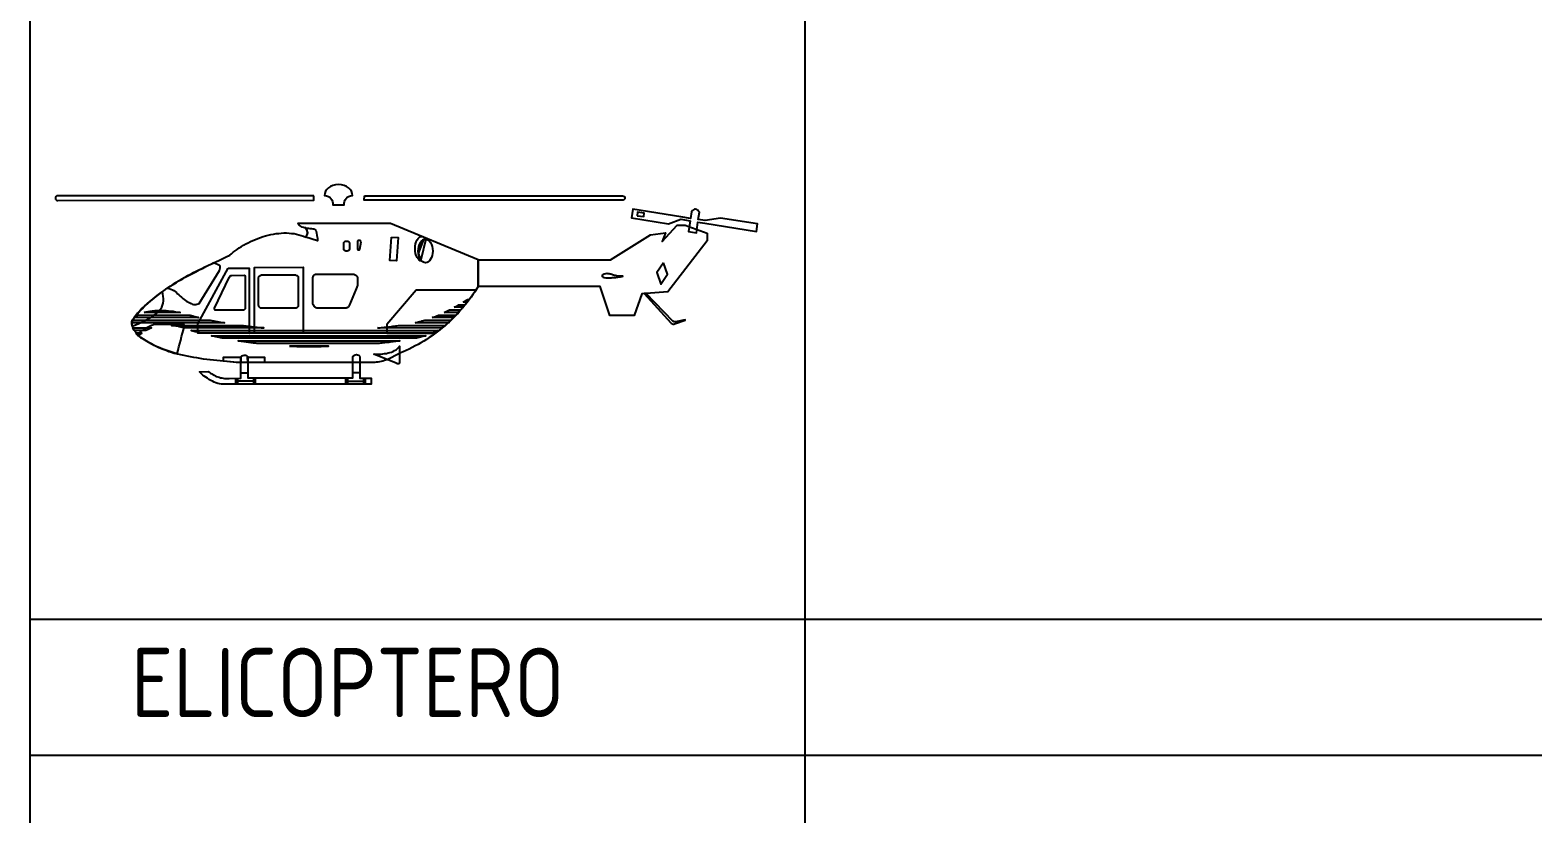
# Model space of a CAD drawing. Header units: millimetres. Extents: x 2198.5 to 2287.8, y 1208.8 to 1298.1.
# Drawn here: x 2225.34 to 2231.86, y 1287.57 to 1290.97 of the extents above; entities that cross this region are included whole.
import ezdxf

# ---------------------------------------------------------------- set-up
doc = ezdxf.new("R2010")
doc.units = ezdxf.units.MM
doc.layers.add('2', color=7, linetype='Continuous')
doc.layers.add('7', color=7, linetype='Continuous')
doc.styles.add('ARCHQUICK', font='ARCHQUIK.SHX')

# ---------------------------------------------------------------- blocks, each defined once
blk = doc.blocks.new('ELICOPTERO')
at = {"layer": '7', "linetype": 'Continuous'}
for points in [[(197.3751, 101.0655), (197.4047, 101.0655), (197.4058, 101.0743), (197.4078, 101.0831), (197.411, 101.0919), (197.4156, 101.0992), (197.4214, 101.106), (197.4291, 101.1106), (197.439, 101.1143), (197.4504, 101.1153), (197.4489, 101.1267), (197.4447, 101.1382), (197.4385, 101.148), (197.4291, 101.1569), (197.4182, 101.1646), (197.4058, 101.1703), (197.3912, 101.174), (197.3751, 101.175), (197.359, 101.174), (197.3445, 101.1703), (197.3315, 101.1646), (197.3206, 101.1569), (197.3118, 101.148), (197.305, 101.1382), (197.3009, 101.1267), (197.2993, 101.1153), (197.3107, 101.1143), (197.3206, 101.1106), (197.3284, 101.106), (197.3341, 101.0992), (197.3388, 101.0919), (197.3419, 101.0831), (197.344, 101.0743), (197.345, 101.0655), (197.3751, 101.0655)], [(197.2417, 101.1127), (195.8536, 101.1143), (195.8479, 101.1132), (195.8437, 101.1101), (195.8416, 101.1054), (195.8411, 101.1008), (195.8422, 101.0956), (195.8448, 101.0914), (195.8489, 101.0888), (195.8541, 101.0878), (197.2417, 101.0893), (197.2417, 101.1127)], [(197.5153, 101.1127), (198.9138, 101.1132), (198.9195, 101.1122), (198.9237, 101.1096), (198.9263, 101.1054), (198.9268, 101.1013), (198.9257, 101.0971), (198.9232, 101.0935), (198.919, 101.0909), (198.9138, 101.0899), (197.5148, 101.0893), (197.5153, 101.1127)], [(199.2799, 100.9782), (199.2711, 100.9206), (199.3137, 100.9138), (199.3225, 100.9704), (199.3594, 100.9647), (199.6387, 100.9201), (199.645, 100.9611), (199.444, 100.9927), (199.3614, 100.9793), (199.324, 100.985), (199.3303, 101.0244), (199.3261, 101.0307), (199.3209, 101.0358), (199.3157, 101.039), (199.3095, 101.0405), (199.3038, 101.0405), (199.2981, 101.0379), (199.2929, 101.0338), (199.2882, 101.0275), (199.2825, 100.9912), (199.2295, 100.9995), (198.9699, 101.0405), (198.9626, 100.9948), (199.1625, 100.9626), (199.2295, 100.9865), (199.2799, 100.9782)], [(198.9927, 101.0052), (199.0286, 101.0011), (199.0306, 101.0192), (198.9953, 101.0244), (198.9927, 101.0052)], [(197.6389, 100.2258), (197.6342, 100.2242), (197.6244, 100.2211), (197.6145, 100.218), (197.6052, 100.2159), (197.5963, 100.2138), (197.5875, 100.2123), (197.5797, 100.2118), (197.5724, 100.2112), (196.8268, 100.2112), (196.8081, 100.2128), (196.7894, 100.2143), (196.7712, 100.2159), (196.7525, 100.2175), (196.7343, 100.219), (196.7156, 100.2211), (196.6974, 100.2226), (196.6793, 100.2247), (196.6616, 100.2273), (196.6434, 100.2294), (196.6258, 100.232), (196.6081, 100.2351), (196.5905, 100.2377), (196.5728, 100.2408), (196.5557, 100.2444), (196.5385, 100.2481), (196.5214, 100.2522), (196.5048, 100.2564), (196.4877, 100.261), (196.4716, 100.2657), (196.4549, 100.2714), (196.4388, 100.2766), (196.4233, 100.2829), (196.4072, 100.2891), (196.3916, 100.2958), (196.3765, 100.3031), (196.3615, 100.3109), (196.3464, 100.3187), (196.3319, 100.3275), (196.3178, 100.3364), (196.3038, 100.3462), (196.2898, 100.3561), (196.2836, 100.3634), (196.2763, 100.3727), (196.2696, 100.3836), (196.2633, 100.3956), (196.2581, 100.4075), (196.2555, 100.42), (196.255, 100.4314), (196.2581, 100.4418), (196.2706, 100.4573), (196.2836, 100.4724), (196.2971, 100.487), (196.3106, 100.501), (196.3246, 100.515), (196.3386, 100.5285), (196.3532, 100.5415), (196.3682, 100.5539), (196.3833, 100.5664), (196.3989, 100.5783), (196.4144, 100.5898), (196.4305, 100.6012), (196.4466, 100.6126), (196.4633, 100.6235), (196.4799, 100.6339), (196.497, 100.6443), (196.5136, 100.6547), (196.5313, 100.6645), (196.5484, 100.6744), (196.5661, 100.6838), (196.5837, 100.6931), (196.6014, 100.7025), (196.6196, 100.7118), (196.6377, 100.7206), (196.6559, 100.73), (196.6741, 100.7388), (196.6928, 100.7476), (196.7109, 100.7565), (196.7296, 100.7653), (196.7478, 100.7736), (196.7665, 100.7824), (196.7852, 100.7913), (196.7946, 100.7996), (196.8044, 100.8079), (196.8148, 100.8157), (196.8257, 100.8235), (196.8371, 100.8313), (196.8486, 100.8385), (196.8605, 100.8458), (196.873, 100.8531), (196.8854, 100.8593), (196.8984, 100.866), (196.9114, 100.8718), (196.9249, 100.8775), (196.9384, 100.8827), (196.9524, 100.8878), (196.9659, 100.8925), (196.9799, 100.8967), (196.994, 100.9003), (197.0085, 100.9034), (197.0225, 100.906), (197.0365, 100.9086), (197.0511, 100.9102), (197.0651, 100.9112), (197.0791, 100.9123), (197.0932, 100.9123), (197.1067, 100.9117), (197.1207, 100.9102), (197.1342, 100.9086), (197.1472, 100.906), (197.1607, 100.9029), (197.1731, 100.8988), (197.1856, 100.8941), (197.1981, 100.8889), (197.2053, 100.9029), (197.2084, 100.9133), (197.2058, 100.9247), (197.1981, 100.9393), (197.1913, 100.9403), (197.1851, 100.9424), (197.1783, 100.9445), (197.1726, 100.9476), (197.1669, 100.9512), (197.1622, 100.9554), (197.1581, 100.9606), (197.1555, 100.9657), (197.6571, 100.9657), (198.1322, 100.7679), (198.1322, 100.6225), (198.1229, 100.6074), (198.113, 100.5929), (198.1032, 100.5783), (198.0928, 100.5643), (198.0824, 100.5503), (198.0715, 100.5363), (198.0606, 100.5228), (198.0492, 100.5093), (198.0377, 100.4958), (198.0263, 100.4828), (198.0139, 100.4703), (198.0019, 100.4573), (197.9895, 100.4454), (197.9765, 100.4329), (197.9635, 100.4215), (197.9505, 100.4096), (197.937, 100.3982), (197.923, 100.3872), (197.909, 100.3763), (197.8949, 100.3659), (197.8804, 100.3556), (197.8659, 100.3457), (197.8513, 100.3358), (197.8363, 100.3265), (197.8207, 100.3171), (197.8056, 100.3083), (197.7895, 100.3), (197.7739, 100.2917), (197.7578, 100.2834), (197.7412, 100.2761), (197.7246, 100.2689), (197.708, 100.2616), (197.7049, 100.259), (197.7049, 100.259), (197.6389, 100.2258)], [(197.1975, 100.9393), (197.2043, 100.9382), (197.2121, 100.9377), (197.2199, 100.9372), (197.2277, 100.9367), (197.2349, 100.9356), (197.2417, 100.9341), (197.2474, 100.932), (197.2515, 100.9283), (197.2557, 100.9128), (197.2583, 100.8982), (197.2604, 100.8837), (197.2619, 100.8692), (197.1975, 100.8899), (197.2043, 100.9019), (197.2069, 100.9143), (197.2048, 100.9268), (197.1975, 100.9393)], [(197.6623, 100.8904), (197.6981, 100.8878), (197.6893, 100.7606), (197.6535, 100.7632), (197.6623, 100.8904)], [(197.8212, 100.7669), (197.8217, 100.7658), (197.8253, 100.7606), (197.8181, 100.7622), (197.8118, 100.7658), (197.8056, 100.772), (197.8004, 100.7803), (197.7963, 100.7902), (197.7926, 100.8011), (197.7906, 100.8136), (197.79, 100.8271), (197.7906, 100.8406), (197.7926, 100.8531), (197.7963, 100.8645), (197.8004, 100.8744), (197.8056, 100.8821), (197.8118, 100.8884), (197.8181, 100.892), (197.8253, 100.8936), (197.829, 100.8936), (197.8321, 100.8925), (197.8352, 100.8915), (197.8383, 100.8899), (197.8409, 100.8873), (197.844, 100.8847), (197.8461, 100.8816), (197.8482, 100.8785), (197.8482, 100.8785), (197.8212, 100.7669)], [(199.3718, 100.9117), (199.3718, 100.8702), (199.16, 100.5929), (199.0187, 100.583), (198.9766, 100.4657), (198.8458, 100.4657), (198.7918, 100.623), (198.1322, 100.623), (198.1322, 100.7674), (198.8478, 100.7674), (199.0649, 100.9024), (199.147, 100.9138), (199.1283, 100.8655), (199.2093, 100.9538), (199.2539, 100.9538), (199.3718, 100.9117)], [(197.4146, 100.8681), (197.4219, 100.8681), (197.4265, 100.8671), (197.4302, 100.865), (197.4328, 100.8614), (197.4338, 100.8567), (197.4338, 100.8255), (197.4328, 100.8214), (197.4302, 100.8177), (197.4265, 100.8151), (197.4219, 100.8141), (197.4146, 100.8141), (197.4104, 100.8151), (197.4068, 100.8177), (197.4042, 100.8214), (197.4032, 100.8255), (197.4032, 100.8567), (197.4042, 100.8614), (197.4068, 100.865), (197.4104, 100.8671), (197.4146, 100.8681)], [(197.4977, 100.865), (197.4966, 100.8676), (197.4946, 100.8697), (197.4909, 100.8712), (197.4873, 100.8712), (197.4832, 100.8712), (197.48, 100.8697), (197.478, 100.8681), (197.478, 100.865), (197.4774, 100.8245), (197.48, 100.8214), (197.4847, 100.8203), (197.4889, 100.8214), (197.4909, 100.824), (197.4977, 100.865)], [(197.8466, 100.8785), (197.8544, 100.8775), (197.8617, 100.8733), (197.8684, 100.8676), (197.8742, 100.8598), (197.8788, 100.8505), (197.8825, 100.8395), (197.8846, 100.8276), (197.8856, 100.8146), (197.8846, 100.8016), (197.8825, 100.7897), (197.8788, 100.7788), (197.8742, 100.7695), (197.8684, 100.7617), (197.8617, 100.7559), (197.8544, 100.7518), (197.8466, 100.7508), (197.8389, 100.7518), (197.8316, 100.7559), (197.8248, 100.7617), (197.8191, 100.7695), (197.8139, 100.7788), (197.8103, 100.7897), (197.8082, 100.8016), (197.8072, 100.8146), (197.8082, 100.8276), (197.8103, 100.8395), (197.8139, 100.8505), (197.8191, 100.8598), (197.8248, 100.8676), (197.8316, 100.8733), (197.8389, 100.8775), (197.8466, 100.8785)], [(197.8378, 100.8769), (197.8363, 100.8764), (197.83, 100.8728), (197.8243, 100.8671), (197.8191, 100.8598), (197.8191, 100.8598), (197.815, 100.851), (197.8113, 100.8401), (197.8087, 100.8287), (197.8077, 100.8167), (197.8077, 100.8084), (197.8077, 100.8058), (197.8082, 100.8022), (197.8082, 100.8016), (197.8378, 100.8769)], [(197.8378, 100.8769), (197.842, 100.878), (197.842, 100.878), (197.8378, 100.8769)], [(197.842, 100.878), (197.8425, 100.878), (197.8425, 100.878), (197.8425, 100.878), (197.842, 100.878)], [(197.842, 100.878), (197.842, 100.878), (197.842, 100.878)], [(197.8425, 100.878), (197.8425, 100.878), (197.8425, 100.878)], [(196.6985, 100.7497), (196.6824, 100.7419), (196.6663, 100.7341), (196.6507, 100.7264), (196.6346, 100.7186), (196.619, 100.7108), (196.6035, 100.7035), (196.5879, 100.6957), (196.5728, 100.6874), (196.5572, 100.6796), (196.5416, 100.6708), (196.5261, 100.6625), (196.511, 100.6536), (196.4954, 100.6443), (196.4799, 100.6344), (196.4643, 100.624), (196.4487, 100.6137), (196.458, 100.6116), (196.4664, 100.6085), (196.4747, 100.6043), (196.4819, 100.6002), (196.4897, 100.595), (196.4965, 100.5893), (196.5032, 100.583), (196.5105, 100.5768), (196.5172, 100.5706), (196.524, 100.5643), (196.5308, 100.5581), (196.538, 100.5524), (196.5453, 100.5467), (196.5531, 100.5415), (196.5614, 100.5368), (196.5702, 100.5332), (196.5759, 100.5295), (196.5822, 100.5269), (196.5884, 100.5254), (196.5952, 100.5243), (196.6014, 100.5249), (196.6076, 100.5259), (196.6138, 100.5275), (196.6196, 100.5306), (196.7307, 100.7092), (196.7328, 100.7165), (196.7338, 100.7238), (196.7333, 100.73), (196.7307, 100.7352), (196.6985, 100.7497)], [(197.183, 100.3696), (196.9202, 100.3696), (196.9202, 100.7253), (197.183, 100.7264), (197.183, 100.3696)], [(197.8087, 100.799), (197.8082, 100.8022), (197.8082, 100.8016), (197.8087, 100.799)], [(197.8087, 100.7985), (197.8092, 100.7954), (197.8092, 100.7954), (197.8118, 100.7866), (197.815, 100.7788), (197.8181, 100.7715), (197.8212, 100.7669), (197.8087, 100.7985)], [(199.135, 100.7502), (199.1002, 100.6988), (199.122, 100.635), (199.1579, 100.6895), (199.135, 100.7502)], [(196.7774, 100.7212), (196.8917, 100.7217), (196.8917, 100.368), (196.6123, 100.3691), (196.6123, 100.42), (196.7774, 100.7212)], [(196.7961, 100.6827), (196.8636, 100.6832), (196.8673, 100.6822), (196.8688, 100.6791), (196.8688, 100.6755), (196.8683, 100.6713), (196.8683, 100.5057), (196.8683, 100.501), (196.8662, 100.4968), (196.8626, 100.4947), (196.8584, 100.4937), (196.7094, 100.4932), (196.7063, 100.4942), (196.7042, 100.4973), (196.7032, 100.501), (196.7037, 100.5057), (196.7821, 100.6713), (196.7852, 100.677), (196.7883, 100.6807), (196.792, 100.6822), (196.7961, 100.6827)], [(196.9602, 100.6858), (197.1399, 100.6858), (197.143, 100.6853), (197.1461, 100.6843), (197.1492, 100.6827), (197.1518, 100.6812), (197.1539, 100.6786), (197.156, 100.676), (197.157, 100.6734), (197.157, 100.6703), (197.157, 100.5197), (197.157, 100.5165), (197.156, 100.514), (197.1544, 100.5114), (197.1518, 100.5093), (197.1492, 100.5072), (197.1461, 100.5057), (197.1425, 100.5046), (197.1389, 100.5041), (196.9592, 100.5041), (196.9561, 100.5046), (196.9529, 100.5057), (196.9503, 100.5072), (196.9477, 100.5098), (196.9452, 100.5124), (196.9436, 100.515), (196.9426, 100.5181), (196.942, 100.5207), (196.942, 100.6703), (196.9426, 100.6729), (196.9441, 100.676), (196.9457, 100.6786), (196.9483, 100.6807), (196.9509, 100.6827), (196.954, 100.6843), (196.9571, 100.6853), (196.9602, 100.6858)], [(197.2552, 100.689), (197.4546, 100.689), (197.4582, 100.689), (197.4619, 100.6874), (197.4655, 100.6858), (197.4691, 100.6838), (197.4722, 100.6807), (197.4743, 100.6775), (197.4759, 100.6739), (197.4769, 100.6703), (197.4774, 100.6376), (197.4774, 100.6298), (197.4769, 100.624), (197.4748, 100.6178), (197.4707, 100.6095), (197.4343, 100.5228), (197.4328, 100.5197), (197.4312, 100.5165), (197.4297, 100.5134), (197.4276, 100.5108), (197.425, 100.5088), (197.4224, 100.5072), (197.4193, 100.5062), (197.4162, 100.5057), (197.2614, 100.5057), (197.2572, 100.5057), (197.2531, 100.5072), (197.2489, 100.5098), (197.2453, 100.5129), (197.2422, 100.5165), (197.2396, 100.5207), (197.2375, 100.5249), (197.2365, 100.529), (197.236, 100.664), (197.2365, 100.6703), (197.237, 100.6755), (197.2386, 100.6796), (197.2406, 100.6827), (197.2432, 100.6853), (197.2464, 100.6874), (197.2505, 100.6884), (197.2552, 100.689)], [(198.824, 100.6915), (198.8141, 100.6895), (198.8079, 100.6864), (198.8037, 100.6832), (198.8027, 100.6796), (198.8042, 100.6765), (198.8084, 100.6734), (198.8146, 100.6708), (198.824, 100.6692), (198.8292, 100.6692), (198.8349, 100.6692), (198.8406, 100.6692), (198.8463, 100.6692), (198.8515, 100.6697), (198.8577, 100.6703), (198.8634, 100.6703), (198.8691, 100.6713), (198.8749, 100.6718), (198.8806, 100.6723), (198.8863, 100.6729), (198.892, 100.6739), (198.8977, 100.6749), (198.9034, 100.6755), (198.9091, 100.6765), (198.9148, 100.6775), (198.9055, 100.6781), (198.8967, 100.6786), (198.8894, 100.6791), (198.8821, 100.6801), (198.8759, 100.6817), (198.8702, 100.6827), (198.865, 100.6843), (198.8598, 100.6858), (198.8551, 100.6869), (198.851, 100.6884), (198.8468, 100.6895), (198.8421, 100.6905), (198.838, 100.691), (198.8338, 100.6915), (198.8292, 100.6921), (198.824, 100.6915)], [(196.4212, 100.5955), (196.4113, 100.5877), (196.3994, 100.5789), (196.3859, 100.5685), (196.3718, 100.5571), (196.3568, 100.5451), (196.3417, 100.5321), (196.3267, 100.5186), (196.3116, 100.5046), (196.2981, 100.4906), (196.2851, 100.4771), (196.2742, 100.4636), (196.2654, 100.4506), (196.2592, 100.4381), (196.255, 100.4267), (196.2545, 100.4163), (196.2576, 100.4075), (196.2888, 100.4205), (196.3163, 100.4324), (196.3397, 100.4444), (196.3599, 100.4558), (196.3765, 100.4667), (196.3905, 100.4776), (196.402, 100.4885), (196.4108, 100.4994), (196.417, 100.5103), (196.4217, 100.5217), (196.4243, 100.5327), (196.4259, 100.5446), (196.4259, 100.5565), (196.4248, 100.569), (196.4233, 100.582), (196.4212, 100.5955)], [(197.6363, 100.3696), (197.8975, 100.3696), (197.9136, 100.38), (197.9292, 100.3914), (197.9448, 100.4039), (197.9604, 100.4168), (197.9754, 100.4303), (197.9905, 100.4444), (198.005, 100.4594), (198.019, 100.4745), (198.0331, 100.4901), (198.0466, 100.5062), (198.0596, 100.5223), (198.0725, 100.5384), (198.085, 100.555), (198.0975, 100.5711), (198.1089, 100.5872), (198.1203, 100.6027), (197.7958, 100.6033), (197.6363, 100.4168), (197.6363, 100.3696)], [(199.0426, 100.5846), (199.0306, 100.5835), (199.176, 100.4262), (199.1781, 100.4241), (199.1802, 100.4226), (199.1828, 100.421), (199.1849, 100.42), (199.1875, 100.4189), (199.1901, 100.4184), (199.1927, 100.4189), (199.1958, 100.4195), (199.2539, 100.4407), (199.2534, 100.4418), (199.1999, 100.4314), (199.1947, 100.4303), (199.1916, 100.4309), (199.189, 100.4324), (199.1864, 100.4345), (199.0426, 100.5846)], [(196.3215, 100.4818), (196.3324, 100.4849), (196.3433, 100.487), (196.3552, 100.489), (196.3666, 100.4906), (196.3791, 100.4916), (196.3911, 100.4927), (196.4035, 100.4927), (196.4165, 100.4927), (196.429, 100.4927), (196.4414, 100.4916), (196.4544, 100.4906), (196.4669, 100.4895), (196.4793, 100.488), (196.4918, 100.4859), (196.5043, 100.4838), (196.5162, 100.4818), (196.3215, 100.4818)], [(197.9474, 100.4818), (197.951, 100.4833), (197.9547, 100.4854), (197.9578, 100.487), (197.9614, 100.489), (197.965, 100.4906), (197.9687, 100.4921), (197.9718, 100.4942), (197.9754, 100.4958), (198.0331, 100.4958), (198.0211, 100.4818), (197.9474, 100.4818)], [(198.0014, 100.5098), (198.0045, 100.5114), (198.0076, 100.5129), (198.0107, 100.5145), (198.0139, 100.5165), (198.017, 100.5181), (198.0201, 100.5202), (198.0227, 100.5217), (198.0258, 100.5238), (198.058, 100.5238), (198.0455, 100.5098), (198.0014, 100.5098)], [(198.0497, 100.5378), (198.0528, 100.5394), (198.0554, 100.5415), (198.0585, 100.543), (198.0616, 100.5451), (198.0642, 100.5467), (198.0673, 100.5488), (198.0699, 100.5503), (198.0731, 100.5524), (198.0824, 100.5524), (198.0699, 100.5378), (198.0497, 100.5378)], [(196.2581, 100.4257), (196.2586, 100.4293), (196.2592, 100.4329), (196.2602, 100.4361), (196.2612, 100.4397), (196.6803, 100.4397), (196.6891, 100.4381), (196.6985, 100.4361), (196.7073, 100.4345), (196.7172, 100.4329), (196.7265, 100.4309), (196.7364, 100.4293), (196.7463, 100.4272), (196.7566, 100.4257), (196.2581, 100.4257)], [(196.2701, 100.4542), (196.2716, 100.4563), (196.2737, 100.4579), (196.2758, 100.46), (196.2779, 100.4615), (196.2804, 100.4636), (196.283, 100.4651), (196.2856, 100.4667), (196.2882, 100.4683), (196.5702, 100.4677), (196.5728, 100.4667), (196.5754, 100.4657), (196.578, 100.4651), (196.5806, 100.4641), (196.5832, 100.4631), (196.5858, 100.4626), (196.5884, 100.4615), (196.591, 100.4605), (196.5941, 100.4594), (196.5972, 100.4589), (196.6003, 100.4579), (196.6035, 100.4573), (196.6066, 100.4563), (196.6102, 100.4553), (196.6133, 100.4547), (196.617, 100.4537), (196.2701, 100.4542)], [(196.5006, 100.2579), (196.5053, 100.2766), (196.51, 100.2948), (196.5147, 100.3135), (196.5198, 100.3322), (196.5245, 100.3509), (196.5297, 100.3696), (196.5344, 100.3878), (196.5391, 100.4065), (196.5396, 100.4116), (196.5385, 100.4142), (196.5354, 100.4158), (196.5308, 100.4158), (196.3734, 100.4163), (196.3677, 100.4132), (196.3615, 100.4101), (196.3542, 100.407), (196.3474, 100.4033), (196.3402, 100.3997), (196.3329, 100.3961), (196.3256, 100.3924), (196.3189, 100.3888), (196.3121, 100.3846), (196.3064, 100.3805), (196.3017, 100.3763), (196.2976, 100.3722), (196.2945, 100.3675), (196.2924, 100.3628), (196.2919, 100.3582), (196.2929, 100.353), (196.3023, 100.3467), (196.3121, 100.3405), (196.3225, 100.3343), (196.3334, 100.3275), (196.3454, 100.3208), (196.3573, 100.314), (196.3703, 100.3078), (196.3838, 100.301), (196.3973, 100.2943), (196.4113, 100.2881), (196.4253, 100.2823), (196.4404, 100.2766), (196.4549, 100.2709), (196.47, 100.2663), (196.4851, 100.2616), (196.5006, 100.2579)], [(196.5354, 100.3976), (196.5276, 100.4002), (196.5198, 100.4023), (196.5121, 100.4044), (196.5038, 100.4065), (196.496, 100.408), (196.4877, 100.4096), (196.4788, 100.4106), (196.4705, 100.4116), (196.8506, 100.4116), (196.8579, 100.4106), (196.8652, 100.4096), (196.8725, 100.4085), (196.8797, 100.408), (196.887, 100.407), (196.8948, 100.4059), (196.9021, 100.4049), (196.9098, 100.4039), (196.9171, 100.4033), (196.9249, 100.4023), (196.9327, 100.4013), (196.94, 100.4008), (196.9477, 100.3997), (196.9555, 100.3992), (196.9633, 100.3982), (196.9711, 100.3976), (196.5354, 100.3976)], [(197.5854, 100.3976), (197.5932, 100.3982), (197.6005, 100.3992), (197.6083, 100.3997), (197.6161, 100.4002), (197.6233, 100.4013), (197.6311, 100.4018), (197.6389, 100.4028), (197.6467, 100.4039), (197.654, 100.4044), (197.6618, 100.4054), (197.6696, 100.4065), (197.6768, 100.4075), (197.6846, 100.4085), (197.6924, 100.4096), (197.6997, 100.4106), (197.7075, 100.4116), (197.9547, 100.4116), (197.9515, 100.4096), (197.9489, 100.408), (197.9464, 100.4059), (197.9432, 100.4044), (197.9406, 100.4023), (197.938, 100.4008), (197.936, 100.3987), (197.9334, 100.3971), (197.5854, 100.3976)], [(197.7895, 100.4257), (197.7958, 100.4272), (197.8025, 100.4288), (197.8087, 100.4303), (197.8155, 100.4319), (197.8222, 100.4335), (197.829, 100.4355), (197.8352, 100.4376), (197.842, 100.4397), (197.9842, 100.4397), (197.9723, 100.4257), (197.7895, 100.4257)], [(197.882, 100.4537), (197.8861, 100.4553), (197.8908, 100.4568), (197.8949, 100.4584), (197.8996, 100.4605), (197.9038, 100.462), (197.9079, 100.4641), (197.9126, 100.4657), (197.9167, 100.4677), (198.0087, 100.4677), (197.9967, 100.4537), (197.882, 100.4537)], [(196.267, 100.3836), (196.2649, 100.3872), (196.2633, 100.3909), (196.2623, 100.394), (196.2612, 100.3976), (196.3625, 100.3976), (196.3589, 100.3961), (196.3547, 100.3945), (196.3511, 100.393), (196.3469, 100.3914), (196.3433, 100.3898), (196.3391, 100.3878), (196.3355, 100.3857), (196.3313, 100.3836), (196.267, 100.3836)], [(196.2763, 100.3696), (196.2794, 100.3659), (196.2825, 100.3628), (196.2856, 100.3592), (196.2893, 100.3561), (196.2919, 100.3577), (196.294, 100.3597), (196.2966, 100.3613), (196.2991, 100.3628), (196.3012, 100.3649), (196.3038, 100.3665), (196.3059, 100.368), (196.3085, 100.3696), (196.2763, 100.3696)], [(196.6263, 100.3696), (196.6206, 100.3711), (196.6149, 100.3727), (196.6092, 100.3743), (196.6035, 100.3758), (196.5977, 100.3774), (196.592, 100.3789), (196.5863, 100.3805), (196.5806, 100.3821), (196.5796, 100.3826), (196.5785, 100.3831), (196.5775, 100.3831), (196.5765, 100.3836), (197.9121, 100.3836), (197.9084, 100.3815), (197.9053, 100.3795), (197.9022, 100.3774), (197.8991, 100.3753), (197.896, 100.3737), (197.8928, 100.3722), (197.8903, 100.3706), (197.8871, 100.3696), (196.6263, 100.3696)], [(196.7525, 100.3415), (196.7442, 100.3431), (196.7359, 100.3447), (196.7276, 100.3462), (196.7193, 100.3483), (196.7109, 100.3499), (196.7027, 100.3519), (196.6943, 100.3535), (196.686, 100.3556), (197.8472, 100.3556), (197.842, 100.354), (197.8368, 100.353), (197.831, 100.3514), (197.8253, 100.3493), (197.8191, 100.3478), (197.8118, 100.3457), (197.8046, 100.3436), (197.7968, 100.3415), (196.7525, 100.3415)], [(196.9332, 100.3135), (196.927, 100.3145), (196.9202, 100.3151), (196.914, 100.3161), (196.9078, 100.3166), (196.901, 100.3177), (196.8948, 100.3182), (196.8885, 100.3192), (196.8818, 100.3203), (196.8756, 100.3208), (196.8693, 100.3218), (196.8631, 100.3228), (196.8564, 100.3239), (196.8501, 100.3244), (196.8439, 100.3254), (196.8377, 100.3265), (196.8314, 100.3275), (197.7064, 100.3275), (197.6991, 100.3265), (197.6914, 100.3254), (197.6841, 100.3244), (197.6763, 100.3239), (197.669, 100.3228), (197.6618, 100.3218), (197.6545, 100.3208), (197.6467, 100.3197), (197.6394, 100.3192), (197.6322, 100.3182), (197.6249, 100.3171), (197.6171, 100.3166), (197.6098, 100.3156), (197.6026, 100.3151), (197.5953, 100.314), (197.588, 100.3135), (196.9332, 100.3135)], [(197.4904, 100.2403), (197.4904, 100.1255), (197.5522, 100.1255), (197.5522, 100.0928), (196.7608, 100.0928), (196.7509, 100.0928), (196.7411, 100.0933), (196.7307, 100.0949), (196.7208, 100.0975), (196.7109, 100.1006), (196.7011, 100.1043), (196.6917, 100.1089), (196.6824, 100.1136), (196.673, 100.1193), (196.6642, 100.125), (196.6559, 100.1307), (196.6476, 100.137), (196.6403, 100.1427), (196.6331, 100.1489), (196.6268, 100.1551), (196.6211, 100.1608), (196.6694, 100.1624), (196.6756, 100.1577), (196.6819, 100.1531), (196.6881, 100.1489), (196.6943, 100.1448), (196.7011, 100.1411), (196.7073, 100.138), (196.7141, 100.1349), (196.7208, 100.1323), (196.7281, 100.1302), (196.7353, 100.1281), (196.7426, 100.1266), (196.7499, 100.1255), (196.7577, 100.1245), (196.766, 100.124), (196.7743, 100.124), (196.7831, 100.1245), (196.8454, 100.125), (196.8454, 100.2367), (196.847, 100.2424), (196.8512, 100.2465), (196.8569, 100.2491), (196.8636, 100.2502), (196.8709, 100.2496), (196.8766, 100.2476), (196.8813, 100.2434), (196.8828, 100.2372), (196.8828, 100.1266), (197.4525, 100.1266), (197.4525, 100.2393), (197.4541, 100.245), (197.4582, 100.2491), (197.4645, 100.2517), (197.4717, 100.2533), (197.4785, 100.2522), (197.4847, 100.2502), (197.4889, 100.246), (197.4904, 100.2403)], [(196.8454, 100.2112), (196.821, 100.2112), (196.752, 100.2169), (196.752, 100.2393), (196.846, 100.2393), (196.846, 100.2387), (196.8454, 100.2112)], [(196.8823, 100.2393), (196.9737, 100.2393), (196.9737, 100.2112), (196.8828, 100.2112), (196.8828, 100.2112), (196.8823, 100.2393)], [(197.1087, 100.2995), (197.1222, 100.299), (197.1352, 100.2984), (197.1487, 100.2979), (197.1622, 100.2974), (197.1752, 100.2974), (197.1887, 100.2974), (197.2017, 100.2969), (197.2152, 100.2969), (197.2282, 100.2969), (197.2417, 100.2969), (197.2546, 100.2974), (197.2682, 100.2974), (197.2811, 100.2979), (197.2941, 100.2984), (197.3071, 100.299), (197.3201, 100.2995), (197.1087, 100.2995)], [(197.6877, 100.206), (197.5667, 100.2553), (197.5761, 100.2553), (197.5859, 100.2553), (197.5953, 100.2559), (197.6052, 100.2564), (197.6155, 100.2574), (197.6249, 100.2584), (197.6348, 100.26), (197.6446, 100.2621), (197.6535, 100.2642), (197.6623, 100.2673), (197.6711, 100.2709), (197.6789, 100.2751), (197.6867, 100.2797), (197.6934, 100.2849), (197.6997, 100.2912), (197.7049, 100.2984), (197.7049, 100.2112), (197.7049, 100.2071), (197.7038, 100.2045), (197.7017, 100.2029), (197.6991, 100.2024), (197.696, 100.2024), (197.6929, 100.2034), (197.6903, 100.2045), (197.6877, 100.206)], [(196.846, 100.1541), (196.8839, 100.1541)], [(197.4915, 100.1541), (197.4535, 100.1541)], [(196.8174, 100.124), (196.8174, 100.0923)], [(196.8273, 100.124), (196.8273, 100.0918)], [(196.9145, 100.1089), (196.8273, 100.1089)], [(196.9145, 100.1261), (196.9145, 100.0918)], [(196.9239, 100.1261), (196.9239, 100.0918)], [(197.4136, 100.1261), (197.4136, 100.0918)], [(197.4229, 100.1261), (197.4229, 100.0918)], [(197.4229, 100.1089), (197.5101, 100.1089)], [(197.5101, 100.124), (197.5101, 100.0918)], [(197.52, 100.124), (197.52, 100.0923)]]:
    blk.add_lwpolyline(points, dxfattribs=at)

msp = doc.modelspace()

# ---------------------------------------------------------------- linework, layer by layer
at = {"layer": '2', "color": 4}
for p, q in [((2225.3427, 1267.7813), (2225.3427, 1297.8532)), ((2228.7027, 1267.7813), (2228.7027, 1297.8532)), ((2225.3427, 1288.4187), (2228.7027, 1288.4187)), ((2228.7027, 1288.4187), (2232.0627, 1288.4187)), ((2225.3427, 1287.8292), (2228.7027, 1287.8292)), ((2228.7027, 1287.8292), (2232.0627, 1287.8292))]:
    msp.add_line(p, q, dxfattribs=at)

# ---------------------------------------------------------------- block references
at = {"xscale": 0.7999999999999972, "yscale": 0.7999999999999972, "zscale": 0.7999999999999972}
msp.add_blockref('ELICOPTERO', (2068.7797, 1209.3631), dxfattribs=at)

# ---------------------------------------------------------------- texts
at = {"layer": '2', "style": 'ARCHQUICK'}
msp.add_text('ELICOPTERO', height=0.3, dxfattribs=at).set_placement((2225.7802, 1287.9945))

doc.saveas('drawing.dxf')
